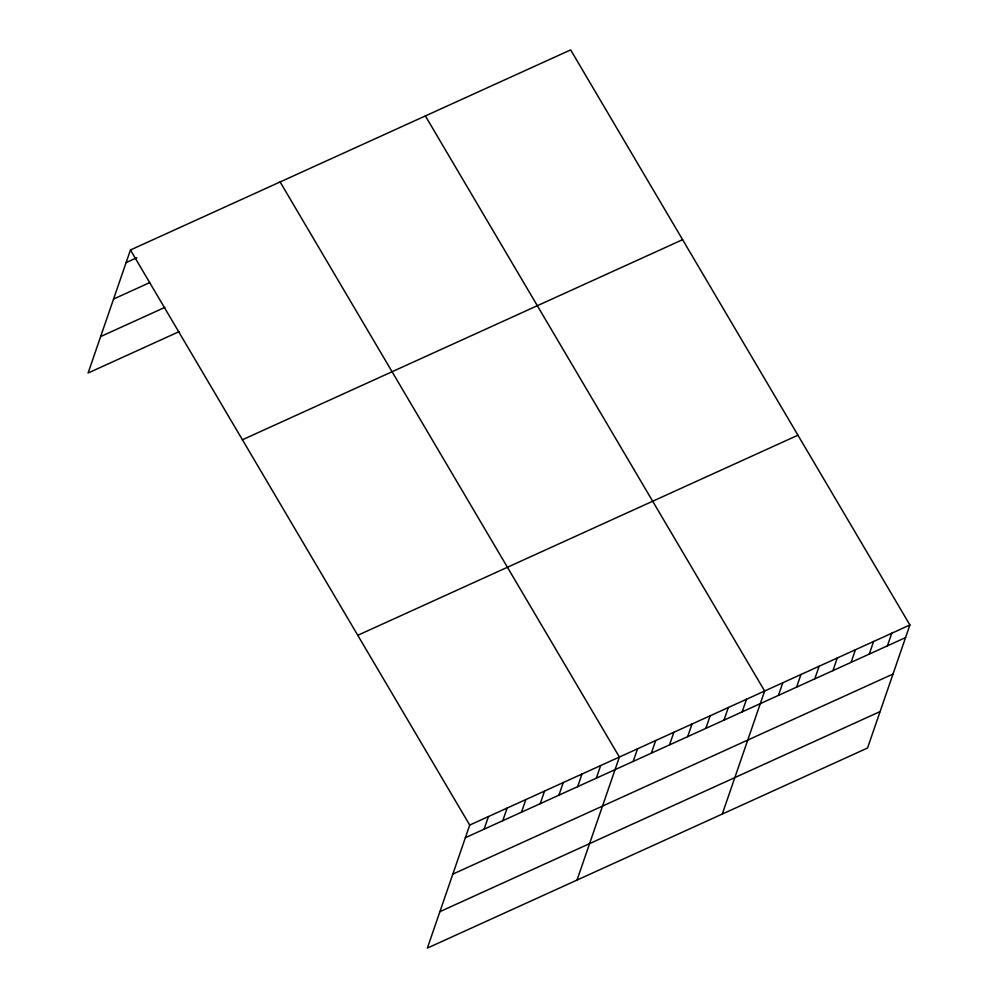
<?xml version="1.0" encoding="UTF-8"?>
<svg xmlns="http://www.w3.org/2000/svg" width="998" height="998" viewBox="0 0 998 998"><rect width="100%" height="100%" fill="white"/><g stroke="black" fill="none" stroke-linecap="round" stroke-linejoin="round"><path stroke-width="1.5" d="M909.902 624.985L469.721 825.072L427.356 948.1L867.549 748.013L909.902 624.985L570.644 49.9L130.451 249.987L88.098 373.015L178.954 331.71M484.092 829.188L488.434 816.576M502.792 820.68L507.134 808.068M521.505 812.185L525.846 799.56M540.205 803.677L544.559 791.065M558.917 795.169L563.259 782.557M577.63 786.674L581.971 774.049M596.33 778.166L600.684 765.553M577.031 880.074L619.384 757.045L280.114 181.96M633.194 761.412L637.547 748.787M651.357 753.153L655.698 740.541M669.508 744.895L673.862 732.283M687.672 736.649L692.013 724.024M705.836 728.39L710.177 715.778M723.987 720.144L728.328 707.52M742.15 711.886L746.492 699.274M722.29 814.044L764.643 691.015L425.373 115.93M778.465 695.381L782.806 682.757M796.616 687.123L800.957 674.511M814.78 678.865L819.121 666.252M832.931 670.619L837.272 657.994M851.094 662.36L855.436 649.748M869.246 654.114L873.587 641.489M887.409 645.856L891.75 633.243M126.11 262.611L136.801 257.746M113.56 299.038L149.638 282.646M100.636 336.576L164.782 307.421M242.414 439.769L682.595 239.682M357.758 635.302L797.951 435.203M465.38 837.696L905.56 637.597M452.83 874.123L893.023 674.037M439.906 911.661L880.086 711.574M130.451 249.987L469.721 825.072"/></g></svg>
